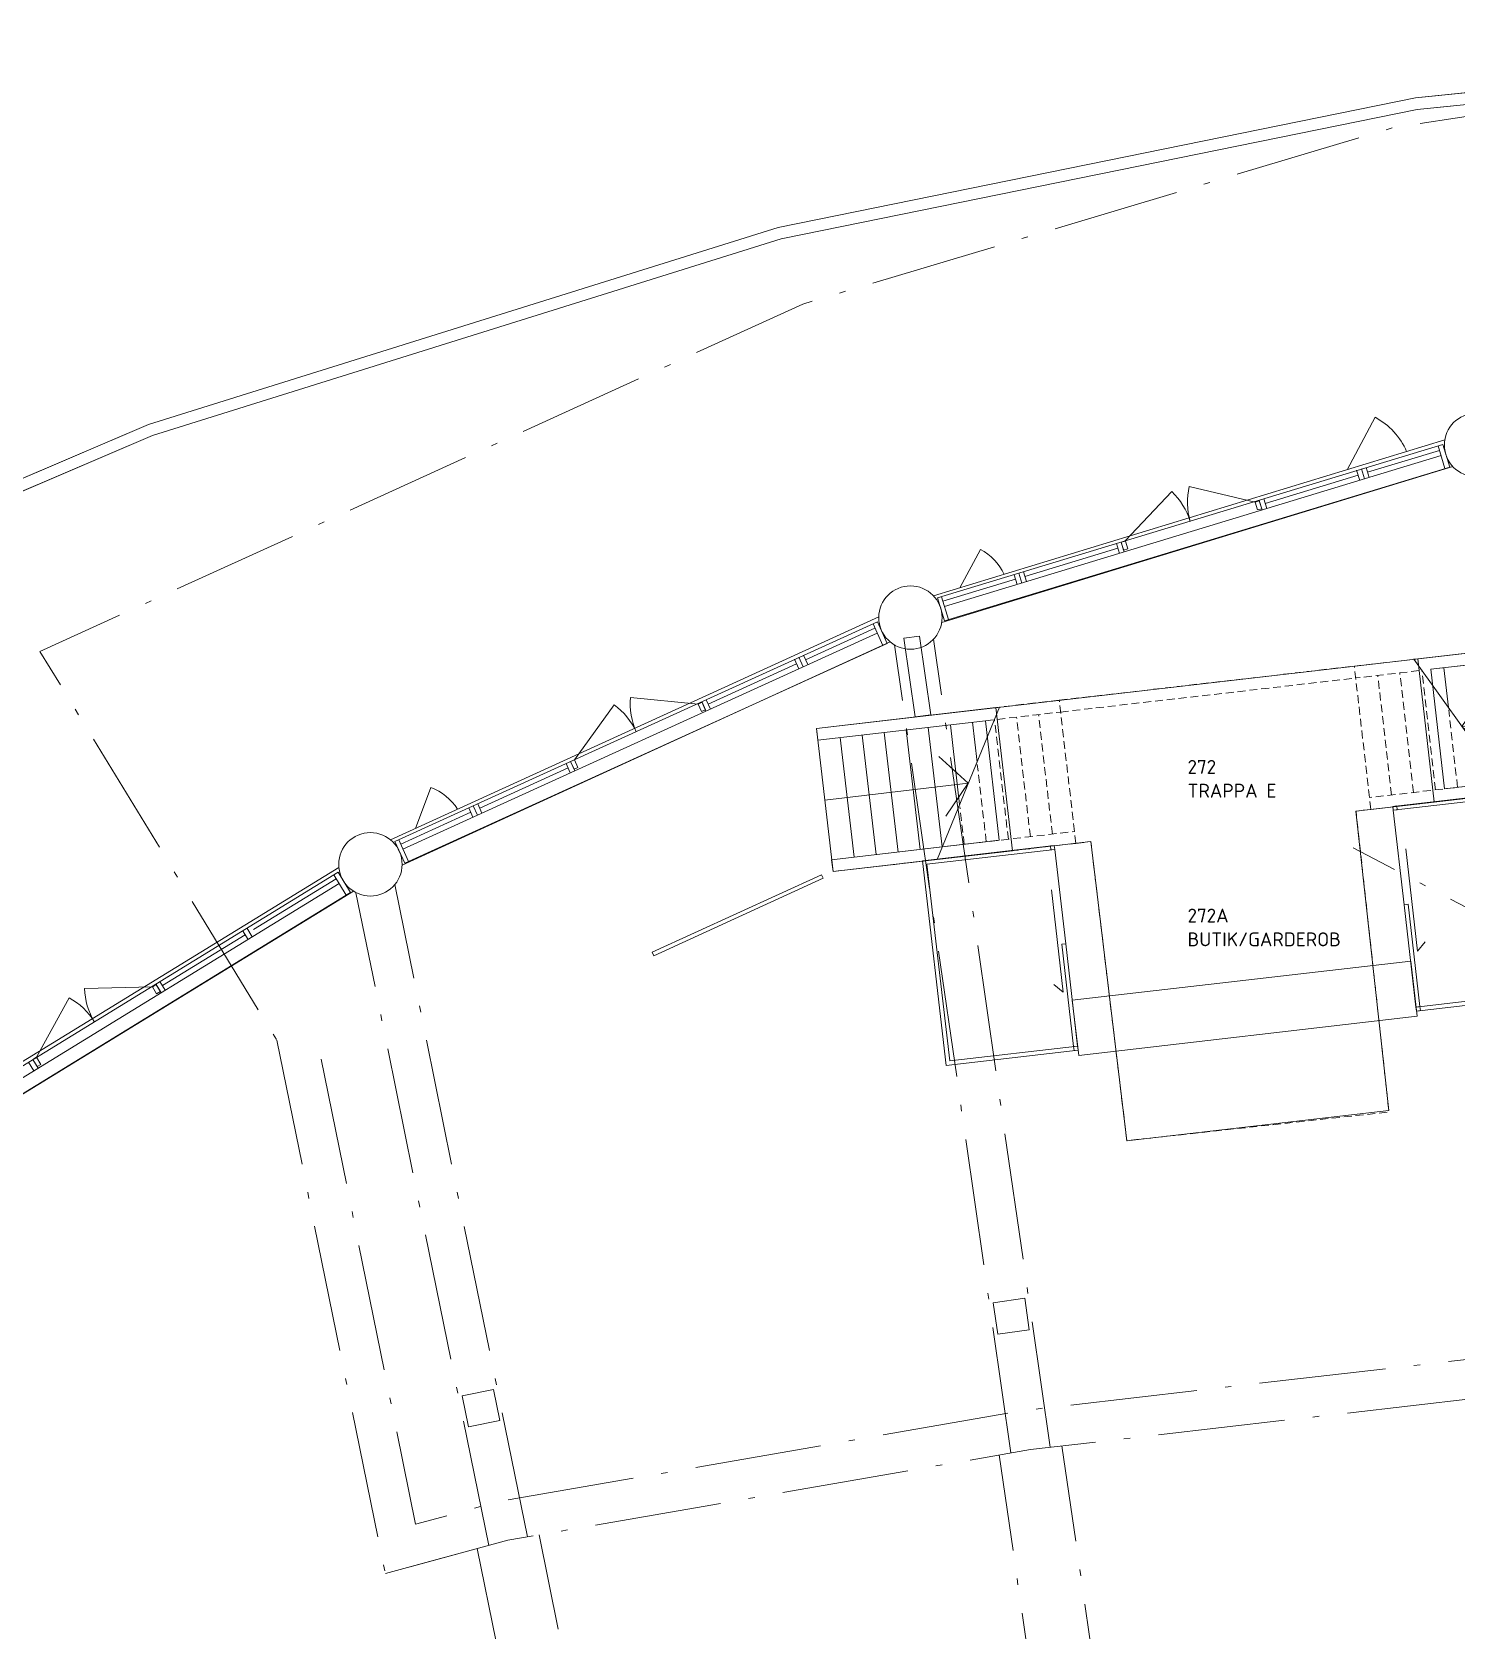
# Model space of a CAD drawing. Header units: millimetres. Extents: x -106764 to 80178, y -104573 to 57950.
# Drawn here: x -29284 to -11311, y 37774 to 57950 of the extents above; entities that cross this region are included whole.
import ezdxf

# ---------------------------------------------------------------- set-up
doc = ezdxf.new("R2010")
doc.units = ezdxf.units.MM
doc.header["$LTSCALE"] = 100
doc.linetypes.add('DASHED', pattern=[0.75, 0.5, -0.25])
doc.linetypes.add('IMPORT-A_PSTRECK_4', pattern=[24, 16, -3.6, 0.8, -3.6])
for name, color, linetype, lineweight in [('A-------T--', 1, 'Continuous', 13), ('A-27C---E-N', 7, 'Continuous', 18), ('A-27D---E-N', 7, 'Continuous', 9), ('A-3311-EA-', 3, 'Continuous', 9), ('A-3312-EA-', 3, 'Continuous', 9), ('A-3360----', 1, 'Continuous', 9), ('A-42D--CE-E', 1, 'Continuous', 13), ('A-42D--CE-N', 1, 'Continuous', 9), ('A-43CB--EJN', 1, 'Continuous', 9), ('A-45BY--E-N', 1, 'Continuous', 9), ('A-A-BTA-E-A', 4, 'Continuous', 0), ('A-U-----T1-200', 3, 'Continuous', 13), ('A030-O', 1, 'IMPORT-A_PSTRECK_4', 9), ('A032', 3, 'Continuous', 9), ('A037', 1, 'IMPORT-A_PSTRECK_4', 9), ('A040-O', 1, 'IMPORT-A_PSTRECK_4', 9), ('A045', 1, 'Continuous', 9), ('A046', 1, 'Continuous', 9), ('A050', 1, 'Continuous', 9), ('A055-O', 12, 'IMPORT-A_PSTRECK_4', 9), ('A120', 9, 'Continuous', 9), ('A120-NR', 9, 'Continuous', 9)]:
    doc.layers.add(name, color=color, linetype=linetype, lineweight=lineweight)
doc.layers.get('A-U-----T1-200').off()
doc.styles.add('ISOCPEUR_3', font='isocpeur.ttf', dxfattribs={"height": 175})

# ---------------------------------------------------------------- blocks, each defined once
blk = doc.blocks.new('M_Concrete-Round-Column - 800 mm-1234115-A-40_P0010')
at = {"layer": 'A-27D---E-N'}
for start, end in [(0, 180), (180, 0)]:
    blk.add_arc((0, 0), 400, start, end, dxfattribs=at)
blk = doc.blocks.new('M_Concrete-Round-Column - 800 mm-1234116-A-40_P0010')
at = {"layer": 'A-27D---E-N'}
for start, end in [(0, 180), (180, 0)]:
    blk.add_arc((0, 0), 400, start, end, dxfattribs=at)
blk = doc.blocks.new('M_Concrete-Round-Column - 800 mm-1234117-A-40_P0010')
at = {"layer": 'A-27D---E-N'}
for start, end in [(0, 180), (180, 0)]:
    blk.add_arc((0, 0), 400, start, end, dxfattribs=at)
blk = doc.blocks.new('Railing - Railing-3932046-A-40_P0010')
at = {"layer": 'A-45BY--E-N'}
for p, q in [((-19320, 47310), (-21458, 46333)), ((-21437, 46288), (-19300, 47265)), ((-19320, 47310), (-19300, 47265)), ((-21437, 46288), (-21458, 46333))]:
    blk.add_line(p, q, dxfattribs=at)
blk = doc.blocks.new('Ytterdörr standard - YD100_Bef-9871277-A-40_P0010')
at = {"layer": 'A-42D--CE-E'}
blk.add_line((335, -245), (-196, -776), dxfattribs=at)
blk.add_arc((430, -150), 885, 186.168, 225, dxfattribs=at)
blk = doc.blocks.new('Ytterdörr standard - YD8_Bef-9800483-A-40_P0010')
at = {"layer": 'A-42D--CE-E'}
blk.add_line((235, -245), (-155, -634), dxfattribs=at)
blk.add_arc((330, -150), 685, 187.9789, 225, dxfattribs=at)
blk = doc.blocks.new('Railing - Railing-3932378-A-40_P0010')
at = {"layer": 'A-45BY--E-N'}
for p, q in [((-7987, 48692), (-9179, 48555)), ((-9173, 48505), (-7981, 48642)), ((-7987, 48692), (-7981, 48642)), ((-9173, 48505), (-9179, 48555))]:
    blk.add_line(p, q, dxfattribs=at)
blk = doc.blocks.new('A$C33A17A38')
at = {"layer": 'A-------T--'}
for p, q in [((5951, 5132), (5903, 5127)), ((7110, 3434), (5903, 5127)), ((-115, 2599), (674, 4523)), ((5361, 3231), (6158, 3322))]:
    blk.add_line(p, q, dxfattribs=at)
for points in [[(8423, 3585), (6158, 3325), (5951, 5132), (8216, 5392), (8233, 5243), (6117, 5000), (6290, 3491), (8406, 3734), (8423, 3585)], [(-1428, 2447), (837, 2710), (627, 4517), (-1638, 4254), (-1621, 4105), (495, 4351), (670, 2842), (-1446, 2596), (-1428, 2447)]]:
    blk.add_lwpolyline(points, dxfattribs=at)
at = {"layer": 'A-3360----'}
for p, q in [((8216, 5392), (8423, 3585)), ((8233, 5243), (6117, 5000)), ((6675, 4045), (6559, 5051)), ((7011, 3574), (6837, 5083)), ((7289, 3606), (7116, 5115)), ((7567, 3638), (7394, 5147)), ((7845, 3670), (7672, 5179)), ((8123, 3702), (7950, 5211)), ((6339, 4516), (6281, 5019)), ((6507, 4280), (6792, 4696)), ((674, 4523), (-1638, 4254)), ((-1638, 4254), (-1428, 2447)), ((-50, 2758), (-226, 4267)), ((169, 3293), (52, 4299)), ((389, 3829), (331, 4332)), ((-1163, 2629), (-1338, 4138)), ((-885, 2661), (-1060, 4170)), ((-607, 2693), (-782, 4202)), ((-328, 2726), (-504, 4235)), ((279, 3561), (-93, 3900)), ((8406, 3734), (7011, 3574)), ((-1446, 2596), (-50, 2758))]:
    blk.add_line(p, q, dxfattribs=at)
at = {"layer": 'A-3360----', "linetype": 'DASHED', "ltscale": 2}
for p, q in [((5151, 5040), (5903, 5127)), ((1426, 4610), (5151, 5040)), ((1443, 4461), (5169, 4889)), ((5359, 3233), (5151, 5040)), ((5968, 4983), (5168, 4891)), ((5620, 3414), (5447, 4923)), ((5898, 3446), (5725, 4955)), ((6176, 3478), (6003, 4987)), ((495, 4351), (1443, 4461)), ((1426, 4610), (674, 4523)), ((1636, 2803), (1426, 4610)), ((6454, 3510), (6342, 4487)), ((784, 2855), (609, 4364)), ((1062, 2887), (887, 4396)), ((1340, 2919), (1165, 4429)), ((506, 2822), (392, 3800)), ((7011, 3574), (5342, 3382)), ((228, 2790), (173, 3263)), ((-50, 2758), (1618, 2952)), ((-1428, 2447), (1636, 2803))]:
    blk.add_line(p, q, dxfattribs=at)
at = {"layer": 'A-3360----', "flags": 128}
for points in [[(8319, 4489), (6507, 4280), (6878, 3941)], [(-1533, 3350), (279, 3561), (-5, 3145)]]:
    blk.add_lwpolyline(points, dxfattribs=at)
at = {"layer": 'A-3360----', "linetype": 'DASHED', "ltscale": 2, "flags": 128}
for points in [[(5361, 3231), (5172, 3211), (5586, -571)], [(1636, 2803), (1825, 2826), (2279, -951), (5588, -589)]]:
    blk.add_lwpolyline(points, dxfattribs=at)
at = {"layer": 'A032', "flags": 128}
for points in [[(5638, 3269), (5687, 3275), (5693, 3225), (5643, 3220)], [(1364, 2776), (1315, 2770), (1320, 2720), (1370, 2726)], [(5929, 736), (5979, 742), (5985, 692), (5935, 686)], [(1658, 243), (1608, 237), (1614, 187), (1664, 193)]]:
    blk.add_lwpolyline(points, close=True, dxfattribs=at)
at = {"layer": 'A046', "flags": 128}
for points in [[(5935, 686), (7599, 878), (7302, 3461), (5638, 3269)], [(5929, 736), (7544, 922), (7258, 3406), (5643, 3220)], [(1664, 193), (0, 0), (-299, 2583), (1364, 2776)], [(1658, 243), (44, 55), (-244, 2539), (1370, 2726)]]:
    blk.add_lwpolyline(points, dxfattribs=at)
for points in [[(5780, 2027), (5830, 2033), (5979, 742), (5929, 736)], [(1509, 1534), (1459, 1528), (1608, 237), (1658, 243)]]:
    blk.add_lwpolyline(points, close=True, dxfattribs=at)
at = {"layer": 'A050'}
for p, q in [((5780, 2027), (5643, 3220)), ((1509, 1534), (1370, 2726))]:
    blk.add_line(p, q, dxfattribs=at)
at = {"layer": 'A050', "flags": 128}
for points in [[(5800, 2734), (5949, 1443), (6043, 1561)], [(1328, 2218), (1477, 926), (1360, 1020)]]:
    blk.add_lwpolyline(points, dxfattribs=at)
blk.add_lwpolyline([(1591, 823), (5862, 1317), (5943, 620), (1672, 126)], close=True, dxfattribs=at)
at = {"layer": 'A-45BY--E-N'}
blk.add_blockref('Railing - Railing-3932378-A-40_P0010', (17745, -44903), dxfattribs=at)

msp = doc.modelspace()

# ---------------------------------------------------------------- linework, layer by layer
at = {"layer": 'A-27C---E-N'}
for p, q in [((-11452.5, 52798.6), (-17905.4, 50829)), ((-17802.5, 50494.4), (-11349.6, 52464)), ((-18596.1, 50567), (-24758.9, 47749.6)), ((-24613.9, 47431), (-18451.1, 50248.4)), ((-25409.7, 47402.9), (-31666, 43563.6)), ((-31483.3, 43265.1), (-25227, 47104.4))]:
    msp.add_line(p, q, dxfattribs=at)
at = {"layer": 'A-27D---E-N'}
for p, q in [((-16755.1, 41961.8), (-17151, 41904.7)), ((-17151, 41904.7), (-17093.9, 41508.8)), ((-16698, 41565.9), (-16755.1, 41961.8)), ((-17093.9, 41508.8), (-16698, 41565.9)), ((-23461.1, 40810.3), (-23853, 40730.6)), ((-23381.4, 40418.3), (-23461.1, 40810.3)), ((-23853, 40730.6), (-23773.4, 40338.6)), ((-23773.4, 40338.6), (-23381.4, 40418.3))]:
    msp.add_line(p, q, dxfattribs=at)
at = {"layer": 'A-3311-EA-', "flags": 128}
msp.add_lwpolyline([(-17940.7, 49330), (-18138.7, 49301.9), (-18279.6, 50295.7), (-18081.5, 50323.7)], close=True, dxfattribs=at)
at = {"layer": 'A-3312-EA-', "flags": 128}
msp.add_lwpolyline([(-3878.1, 57769.7), (-11799.8, 56971.1), (-19829.4, 55337.6), (-27763.8, 52854.4), (-50034.8, 43331.4), (-46391.6, 38355), (-32686.4, 44185.9), (-32207.5, 43526.5), (-32328.9, 43438.3), (-32737.5, 44001.1), (-46442.3, 38170.4), (-50267.4, 43395.1), (-27815.8, 52995.3), (-19866.8, 55483.1), (-11822.3, 57119.6), (-3885.6, 57919.7)], dxfattribs=at)
at = {"layer": 'A-43CB--EJN'}
for p, q in [((-11822.3, 57119.6), (-3885.6, 57919.7)), ((-3878.1, 57769.7), (-11799.8, 56971.1)), ((-19866.8, 55483.1), (-11822.3, 57119.6)), ((-11799.8, 56971.1), (-19829.4, 55337.6)), ((-27815.8, 52995.3), (-19866.8, 55483.1)), ((-19829.4, 55337.6), (-27763.8, 52854.4)), ((-35439.3, 49735.5), (-27815.8, 52995.3)), ((-27763.8, 52854.4), (-34925.7, 49792))]:
    msp.add_line(p, q, dxfattribs=at)
at = {"layer": 'A-A-BTA-E-A'}
msp.add_lwpolyline([(-19383.6, 49157.3), (-9529.7, 50295.8), (-9322.1, 48488.3), (-12573.8, 48114.3), (-12159.6, 44332), (-15465.9, 43952.1), (-15920.4, 47729.7), (-19173.6, 47350.1)], close=True, dxfattribs=at)
at = {"layer": 'A030-O', "flags": 128}
msp.add_lwpolyline([(-26194.9, 45223), (-24825.5, 38486.7), (-23278.3, 38907.3), (-16681.8, 40052.6), (-10030.9, 40818.5), (-3347.2, 41202.5), (0, 41202.5), (3347.2, 41202.5), (10030.9, 40818.5), (16681.8, 40052.6), (23278.3, 38907.3), (24825.5, 38486.7), (26182.6, 45162.7), (29208.4, 50130.1), (19578.6, 54514.6), (12141.7, 56739.4), (4193.5, 57950.2), (-4172, 57949.8), (-12117.2, 56739.4), (-19554.1, 54514.6), (-29183.9, 50130.1)], close=True, dxfattribs=at)
at = {"layer": 'A037'}
for p, q in [((-16433.4, 40081.3), (-17905, 50283.6)), ((-16928.2, 40009.9), (-18399.9, 50212.3)), ((-23520.1, 38841.6), (-25195, 47081.6)), ((-23031.9, 38950.1), (-24706.1, 47186.2)), ((-15531.8, 29277.9), (-17076.1, 39984.2)), ((-14740, 29392.1), (-16284.3, 40098.4)), ((-20729.3, 28375.5), (-22884.1, 38975.8)), ((-21513.3, 28216.1), (-23665.1, 38802.2))]:
    msp.add_line(p, q, dxfattribs=at)
at = {"layer": 'A037', "flags": 128}
msp.add_lwpolyline([(25704.9, 45322.6), (24441.8, 39109.2), (23386.9, 39396), (16753.2, 40547.7), (10073.9, 41316.8), (3361.5, 41702.5), (0, 41702.5), (-3361.5, 41702.5), (-10073.9, 41316.8), (-16753.2, 40547.7), (-23386.9, 39396), (-24441.8, 39109.2), (-25704.9, 45322.6)], dxfattribs=at)
at = {"layer": 'A040-O'}
msp.add_line((-23278.6, 38908.5), (-24825.7, 38487.3), dxfattribs=at)
at = {"layer": 'A045'}
for p, q in [((-11477.3, 52742.6), (-17854.5, 50804)), ((-11519.9, 52667.1), (-12426.9, 52391.4)), ((-11537.1, 52724.4), (-11450.8, 52437.1)), ((-11477.2, 52742.4), (-11390.9, 52455.1)), ((-11500.1, 52601.1), (-17766.8, 50696.1)), ((-11391, 52455.2), (-17768.2, 50516.7)), ((-12546.5, 52355), (-13718.6, 51998.8)), ((-12565, 52416.6), (-12526.7, 52289)), ((-12505.2, 52434.6), (-12466.9, 52307.2)), ((-12445.3, 52452.6), (-12407.1, 52325.4)), ((-15485.8, 51523.4), (-14898.7, 52146.8)), ((-13735.8, 52056), (-13698.7, 51932.7)), ((-13795.6, 52037.9), (-13758.5, 51914.6)), ((-15596.7, 51490.4), (-15559.7, 51367.1)), ((-15536.9, 51508.5), (-15499.9, 51385.2)), ((-15579.5, 51433.1), (-16751.6, 51076.8)), ((-16888.4, 51097.7), (-16851.3, 50974.4)), ((-16828.6, 51115.9), (-16791.5, 50992.6)), ((-16768.8, 51134.1), (-16731.7, 51010.8)), ((-16871.1, 51040.5), (-17786.6, 50762.2)), ((-17854.6, 50804.3), (-17768.3, 50517)), ((-17803.8, 50819.6), (-17717.5, 50532.3)), ((-18669.1, 50478.7), (-18545.6, 50205.4)), ((-18616.1, 50361.4), (-24602.5, 47632.6)), ((-18644.5, 50424.3), (-19520.6, 50024.9)), ((-19603.8, 50057.4), (-19549.1, 49936.2)), ((-19546.9, 50083.1), (-19492.2, 49962.1)), ((-19634.3, 49973.1), (-20749, 49465)), ((-19660.8, 50031.7), (-19605.9, 49910.2)), ((-22437.9, 48760.1), (-21938.4, 49455.7)), ((-20830.5, 49493.5), (-20777.5, 49376.2)), ((-20773.6, 49519.5), (-20720.6, 49402.1)), ((-22518.8, 48658.2), (-23633.5, 48150.2)), ((-22543.4, 48712.7), (-22490.4, 48595.4)), ((-22486.6, 48738.7), (-22433.5, 48621.3)), ((-23747.2, 48098.3), (-24630.9, 47695.5)), ((-23771.8, 48152.8), (-23718.8, 48035.5)), ((-23715, 48178.7), (-23661.9, 48061.4)), ((-23658.1, 48204.6), (-23605.1, 48087.3)), ((-24703.9, 47728.3), (-24580.4, 47454.9)), ((-24655.6, 47750.1), (-24532.1, 47476.7)), ((-25420.9, 47341.7), (-31606.1, 43546.2)), ((-25443.1, 47258), (-26487.2, 46617.3)), ((-25474.2, 47309.1), (-25318.1, 47052.9)), ((-25420.8, 47341.6), (-25264.8, 47085.4)), ((-25407.2, 47199.1), (-31493.9, 43463.9)), ((-25264.8, 47085.5), (-31450, 43290)), ((-26573.8, 46639.3), (-26504.6, 46525.7)), ((-26593.7, 46551.9), (-27637.8, 45911.2)), ((-26627.1, 46606.8), (-26557.8, 46493)), ((-27722.2, 45929.6), (-27655.2, 45819.6)), ((-27668.9, 45962.2), (-27601.9, 45852.3)), ((-29227.7, 45004.9), (-28817.1, 45756.4)), ((-29326.7, 44944.9), (-29259.7, 44835)), ((-29273.4, 44977.6), (-29206.4, 44867.7))]:
    msp.add_line(p, q, dxfattribs=at)
at = {"layer": 'A045', "flags": 128}
for points in [[(-13845.5, 52015.4), (-13815.6, 51915.7), (-13763.6, 51931.3), (-13793.5, 52031), (-13845.5, 52015.4), (-14678.3, 52212)], [(-24703.8, 47728), (-18612.3, 50504.7), (-18488.7, 50231.3), (-24580.2, 47454.6)], [(-20877.1, 49464.7), (-20834.2, 49369.8), (-20784.7, 49392.2), (-20827.5, 49487.1), (-20877.1, 49464.7), (-21728.5, 49549.4)], [(-27764.9, 45895.2), (-27710.7, 45806.3), (-27664.3, 45834.5), (-27718.5, 45923.5), (-27764.9, 45895.2), (-28620.3, 45875.1)]]:
    msp.add_lwpolyline(points, dxfattribs=at)
for points in [[(-15536.6, 51507.5), (-15484.5, 51523.1), (-15454.6, 51423.4), (-15506.6, 51407.7)], [(-22486.1, 48737.6), (-22436.6, 48760), (-22393.7, 48665.1), (-22443.2, 48642.7)], [(-29272.8, 44976.7), (-29226.4, 45004.9), (-29172.2, 44916), (-29218.6, 44887.7)]]:
    msp.add_lwpolyline(points, close=True, dxfattribs=at)
at = {"layer": 'A045'}
for centre, start, end in [((-15484.5, 51523.1), 16.71928, 46.79514), ((-13845.5, 52015.4), 166.71928, 196.71928), ((-22436.6, 48760), 24.31608, 54.39193), ((-20877.1, 49464.7), 174.31608, 204.31608), ((-27764.9, 45895.2), 181.34704, 211.34704), ((-29226.4, 45004.9), 31.34704, 61.42289)]:
    msp.add_arc(centre, 855.7, start, end, dxfattribs=at)
at = {"layer": 'A055-O'}
msp.add_line((-3595.8, 42896.1), (-12609.5, 47649.5), dxfattribs=at)

# ---------------------------------------------------------------- block references
at = {"layer": 'A-27D---E-N'}
for name, p in [('M_Concrete-Round-Column - 800 mm-1234115-A-40_P0010', (-11058, 52736)), ('M_Concrete-Round-Column - 800 mm-1234116-A-40_P0010', (-18197, 50557)), ('M_Concrete-Round-Column - 800 mm-1234117-A-40_P0010', (-25013, 47441))]:
    msp.add_blockref(name, p, dxfattribs=at)
at = {"layer": 'A-42D--CE-N'}
for name, p, rotation in [('Ytterdörr standard - YD100_Bef-9871277-A-40_P0010', (-12293.3, 52285.8), 196.9734901635003), ('Ytterdörr standard - YD8_Bef-9800483-A-40_P0010', (-17275.5, 50765.1), 196.9734901635003), ('Ytterdörr standard - YD8_Bef-9800483-A-40_P0010', (-24127.6, 47768.8), 204.5679659475224)]:
    msp.add_blockref(name, p, dxfattribs=dict(at, rotation=rotation))
at = {"layer": 'A-45BY--E-N'}
msp.add_blockref('Railing - Railing-3932046-A-40_P0010', (0, 0), dxfattribs=at)
at = {"layer": 'A-U-----T1-200'}
msp.add_blockref('A$C33A17A38', (-17745.4, 44903.3), dxfattribs=at)

# ---------------------------------------------------------------- texts
at = {"layer": 'A120', "char_height": 175, "attachment_point": 1, "line_spacing_factor": 1.149209, "style": 'ISOCPEUR_3'}
for s, insert, width in [('TRAPPA E', (-14700, 48458.5), 1317.64), ('BUTIK/GARDEROB', (-14700, 46581.7), 2216.981)]:
    msp.add_mtext(s, dxfattribs=dict(at, insert=insert, width=width))
at = {"layer": 'A120-NR', "char_height": 175, "attachment_point": 1, "line_spacing_factor": 1.149209, "style": 'ISOCPEUR_3'}
for s, insert, width in [('272', (-14700, 48758.5), 439.213), ('272A', (-14700, 46881.7), 627.447)]:
    msp.add_mtext(s, dxfattribs=dict(at, insert=insert, width=width))

doc.saveas('drawing.dxf')
